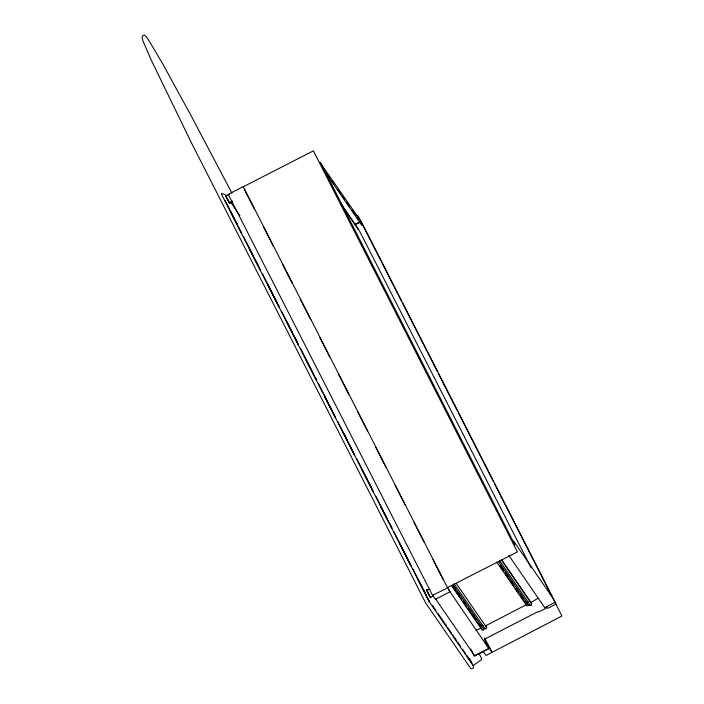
<?xml version="1.0" encoding="UTF-8"?>
<svg xmlns="http://www.w3.org/2000/svg" width="704" height="704" viewBox="0 0 704 704"><rect width="100%" height="100%" fill="white"/><g stroke="black" fill="none" stroke-linecap="round" stroke-linejoin="round"><path stroke-width="1.06" d="M426.712 589.908L426.703 590.383M531.555 605.422L531.203 602.976L501.538 559.803M483.789 629.957L482.486 630.186M232.461 201.01L229.566 203.104M485.91 629.077L486.358 627.678L485.839 626.366L456.359 583.625M473.194 665.5L481.492 659.736L481.554 658.469L479.09 653.646M538.173 598.215L530.772 602.501L501.723 560.234M225.553 195.571L229.909 203.28M225.632 195.738L228.158 200.702L225.606 195.703L229.205 194.559M357.65 229.126L357.746 228.413L341.678 205.014M426.659 590.286L429.933 589.16M319.968 162.386L320.505 162.422L514.844 544.773M320.989 163.865L360.474 220.616M357.104 215.327L357.922 215.644L380.934 260.814M354.446 224.391L360.07 221.848M354.834 224.981L359.999 222.314M360.862 221.874L361.319 221.769L556.081 604.014L547.835 608.318L547.131 607.702L538.798 611.97L537.944 611.644L484.334 639.267L489.095 648.604L484.123 651.042M514.545 545.714L513.392 542.529M475.957 630.406L481.131 628.003M448.765 589.996L488.787 648.516L474.558 655.644L435.468 598.743M528.396 601.955L527.402 601.841L526.997 603.038M482.064 629.886L451.44 585.464M483.261 625.61L482.038 625.205L481.642 626.41M531.282 602.703L531.881 603.495M485.918 626.076L486.79 627.818M327.307 174.178L329.164 176.871M332.253 181.368L334.11 184.07M337.814 189.464L340.287 193.054M342.135 195.756L344.608 199.355M347.081 202.946L349.554 206.545M352.026 210.144L355.731 215.538M356.972 217.334L358.82 220.035M326.718 174.275L361.953 225.535L362.771 225.122M340.974 203.966L359.427 230.824L530.913 567.38M552.658 597.802L513.638 541.042L512.952 541.649M508.842 555.43L544.764 607.684L554.954 602.298M499.541 560.542L530.438 605.493M498.626 561.625L528.898 605.678M500.843 565.84L503.316 569.439M505.173 572.132L508.262 576.629M511.35 581.126L513.207 583.818M516.296 588.315L518.144 591.017M520.617 594.607L523.09 598.206M525.562 601.806L528.035 605.396M499.919 565.954L503.624 571.349M505.481 574.05L514.122 586.634M515.363 588.43L519.068 593.824M520.925 596.526L526.495 604.63L485.408 625.891M496.795 562.082L527.085 606.153M230.56 202.048L239.897 215.626M228.862 202.074L228.633 201.634M229.68 203.333L228.615 201.617M454.115 583.827L485.003 628.786M453.279 585.015L483.551 629.068M453.024 585.622L455.497 589.213M457.345 591.914L459.818 595.514M463.522 600.908L465.379 603.601M468.468 608.098L470.941 611.697M472.798 614.39L475.886 618.886M478.975 623.383L480.823 626.076M452.082 585.728L461.965 600.116M463.197 601.911L466.286 606.408M467.526 608.203L480.498 627.088M430.267 597.186L429.792 596.446M430.61 597.678L426.756 589.776M428.745 600.09L429.748 601.55M432.388 605.387L436.075 610.755M437.914 613.439L446.53 625.962M447.753 627.757L451.44 633.125M452.672 634.911L456.359 640.279M457.591 642.066L460.662 646.545M462.51 649.229L465.582 653.699M467.43 656.383L469.278 659.067M470.888 661.417L471.926 662.93M472.006 663.916L429.475 602.034L418.493 580.483M225.262 194.33C224.083 195.07 221.214 192.298 221.452 194.146L429.299 601.779L418.317 580.228M429.818 596.482L430.681 597.793L433.532 595.118M231.942 193.16L191.294 116.063L162.554 63.545L147.611 38.421L145.094 35.561L143.968 35.2L142.472 35.966L142.085 38.122L142.991 40.955L151.624 60.896L191.655 143.255L425.638 602.897L470.686 668.448L471.803 668.8L473.299 668.034L473.669 666.908L472.111 663.863M429.686 596.235L426.826 590.621L429.625 596.112M381.929 262.768L401.359 300.907M402.362 302.87L437.246 371.334M438.24 373.287L457.679 411.426M458.674 413.389L493.557 481.844M494.551 483.806L561.915 616.009L492.202 652.282L484.519 638M546.656 606.813L546.973 607.279M489.694 648.437L491.77 652.502L486.191 655.442L483.199 651.64L474.373 656.19L470.686 649.018M448.105 587.998L450.023 591.765L435.486 599.254L432.511 595.285L228.237 194.366L242.748 186.833L243.364 187.414M244.358 189.376L254.346 208.965M263.331 226.6L273.31 246.189M282.295 263.815L292.274 283.404M300.256 299.077L310.737 319.651M319.722 337.278L329.71 356.875M338.686 374.502L348.674 394.09M357.658 411.726L367.638 431.314M375.619 446.987L386.1 467.553M395.085 485.188L405.064 504.777M414.049 522.412L424.037 542.001M433.013 559.627L443.001 579.216M447.489 588.034L433.523 594.801M469.621 658.962L471.117 661.901M469.506 659.014L471.504 662.939M466.831 655.38L468.882 659.384M225.086 200.402L234.071 218.029M235.074 219.991L237.574 224.893M243.558 236.641L253.044 255.262M255.543 260.154L258.034 265.056M262.53 273.874L273.513 295.425M274.507 297.387L277.006 302.28M281.494 311.098L288.983 325.794M289.978 327.756L292.477 332.649M294.976 337.55L297.466 342.443M300.467 348.322L312.946 372.812M315.436 377.714L316.439 379.676M318.437 383.592L328.416 403.181M329.41 405.143L331.91 410.045M337.902 421.802L347.38 440.414M349.879 445.306L352.378 450.208M356.866 459.026L367.849 480.577M368.843 482.539L371.342 487.432M375.839 496.25L383.319 510.946M384.322 512.908L386.813 517.801M389.312 522.702L391.811 527.595M393.809 531.52L407.282 557.973M409.781 562.866L410.775 564.828M412.773 568.744L422.752 588.342M423.755 590.295L426.246 595.197M230.314 211.156L241.296 232.716M249.278 248.389L260.26 269.94M267.749 284.636L279.233 307.164M286.722 321.86L298.197 344.388M305.686 359.084L316.668 380.635M324.658 396.317L335.632 417.868M343.121 432.564L354.605 455.092M362.094 469.788L373.569 492.316M381.058 507.012L391.538 527.586M400.03 544.236L411.004 565.796M230.639 211.878L241.12 232.452M249.603 249.11L260.084 269.676M267.573 284.372L279.057 306.909M286.537 321.605L298.021 344.133M306.011 359.806L316.492 380.38M324.975 397.03L335.456 417.604M342.945 432.3L354.429 454.837M361.909 469.524L373.393 492.061M380.882 506.757L391.864 528.308M400.347 544.958L410.828 565.532M484.766 628.399A0.906 0.889 -34.5 0 1 483.314 628.813M530.121 605.035A0.906 0.889 -34.5 0 1 528.986 605.616M243.302 186.745L447.436 587.629L517.431 551.918L313.386 150.85L243.302 186.745"/></g></svg>
